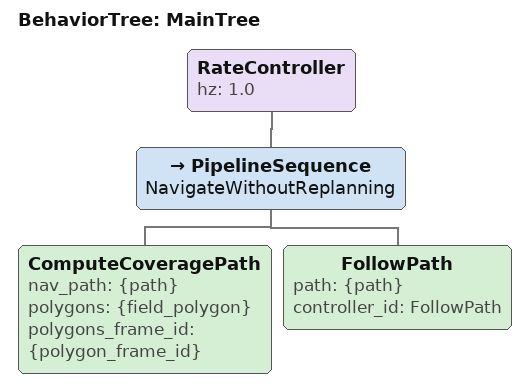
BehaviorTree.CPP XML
<root main_tree_to_execute="MainTree">
  <BehaviorTree ID="MainTree">
    <RateController hz="1.0"> <!-- once, for demo -->
      <PipelineSequence name="NavigateWithoutReplanning">
        <ComputeCoveragePath nav_path="{path}" polygons="{field_polygon}" polygons_frame_id="{polygon_frame_id}"/>
        <FollowPath path="{path}" controller_id="FollowPath"/>
      </PipelineSequence>
    </RateController>
  </BehaviorTree>
</root>
